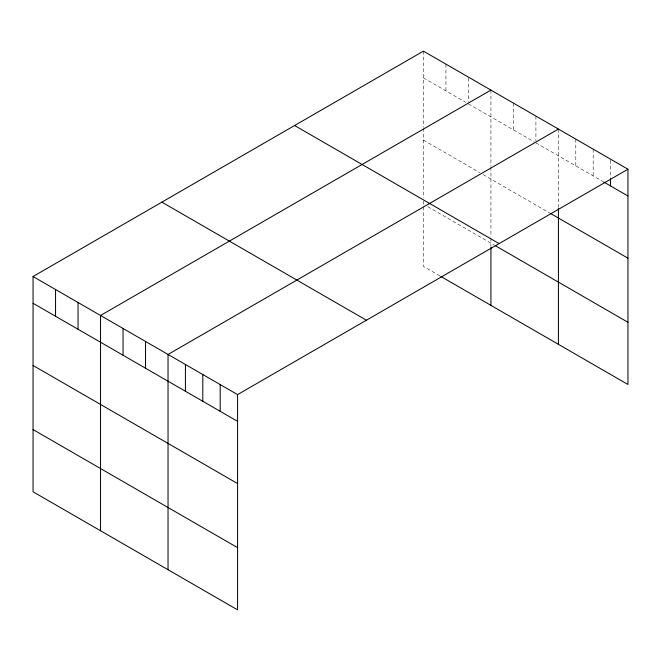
<?xml version="1.0" encoding="UTF-8"?>
<svg xmlns="http://www.w3.org/2000/svg" width="661" height="661" viewBox="0 0 661 661"><rect width="100%" height="100%" fill="white"/><g stroke="black" fill="none" stroke-linecap="round" stroke-linejoin="round"><path stroke-width="0.5" stroke-dasharray="3.31 2.48" d="M423.428 51.137L423.428 127.259M423.428 77.891L465.831 102.372M468.426 103.868L534.187 141.834M535.914 142.834L602.741 181.411M423.428 140.099L479.671 172.571M483.133 174.57L549.762 213.032M427.758 206.686L494.387 245.157M439.871 275.893L423.428 266.4L423.428 199.101M610.566 160.21L610.566 177.702M593.181 149.146L593.181 175.892M575.797 139.107L575.797 165.861M558.413 129.069L558.413 207.166M535.914 116.08L535.914 140.776M513.423 103.091L513.423 129.845M490.925 90.103L490.925 166.225M490.925 167.216L490.925 237.051M490.925 238.067L490.925 246.115M468.426 78.147L468.426 101.811M445.927 64.125L445.927 90.879M423.428 128.251L423.428 198.085"/><path stroke-width="0.99" d="M33.05 276.521L237.572 394.6L237.572 609.863L33.05 491.784L33.05 276.521L423.428 51.137L627.95 169.216L627.95 384.479L440.738 276.389M490.925 90.103L100.538 315.487L100.538 530.75M558.413 129.069L168.034 354.453L168.034 569.716M237.572 394.6L627.95 169.216M603.609 181.915L627.95 195.97M550.63 213.536L627.95 258.178M294.608 125.516L499.121 243.595M495.246 245.652L627.95 322.271M161.879 202.15L366.392 320.221M33.05 303.275L237.572 421.354M33.05 365.483L237.572 483.563M33.05 429.576L237.572 547.655M610.566 178.726L610.566 185.931M558.413 208.157L558.413 344.331M490.925 247.107L490.925 305.365M220.187 384.562L220.187 411.316M202.803 374.531L202.803 401.277M185.419 364.492L185.419 391.246M145.536 341.464L145.536 368.218M123.037 328.476L123.037 355.23M78.048 302.498L78.048 329.252M55.549 289.51L55.549 316.264"/></g></svg>
